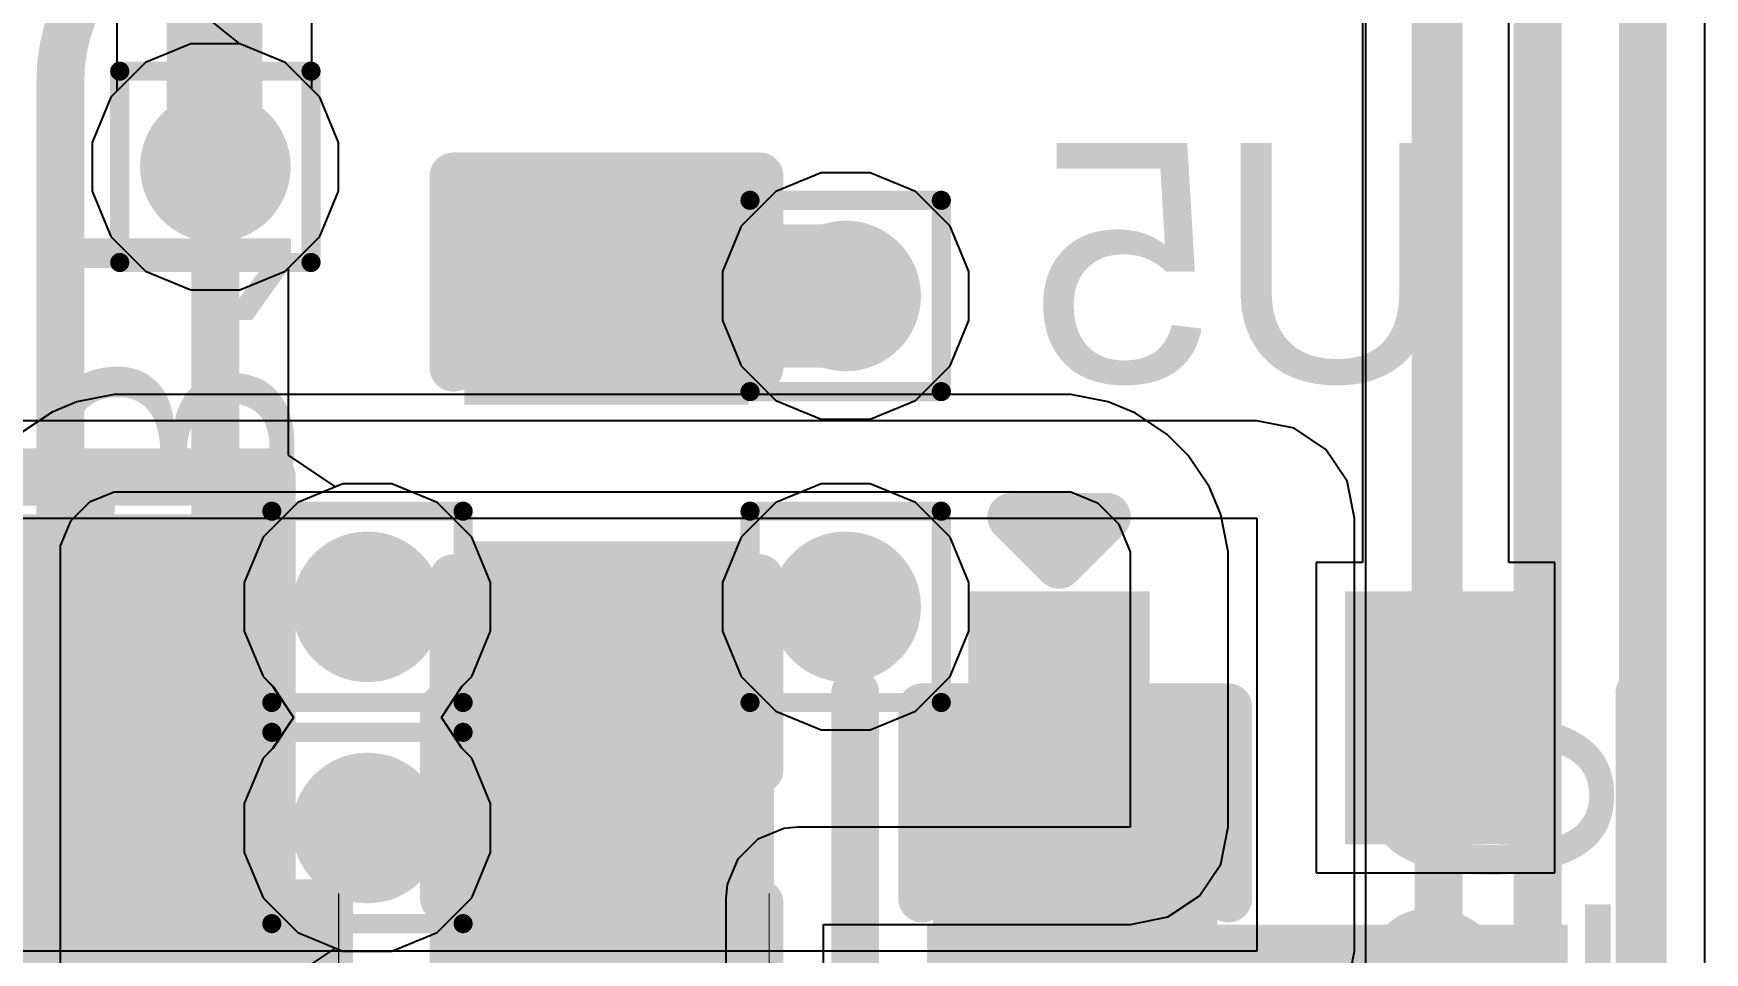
# Model space of a CAD drawing. Header units: inches. Extents: x -12 to 5355, y -7 to 5366.
# Drawn here: x 30.431 to 34.869, y 33.677 to 36.117 of the extents above; entities that cross this region are included whole.
import ezdxf

# ---------------------------------------------------------------- set-up
doc = ezdxf.new("R2010")
doc.units = ezdxf.units.IN
for name, color, linetype in [('BOTTOM LAYER', 5, 'Continuous'), ('Bottom Overlay', 54, 'Continuous'), ('Bottom Paste', 16, 'Continuous'), ('Bottom Solder', 6, 'Continuous'), ('Drill Drawing', 1, 'Continuous'), ('GROUND1', 16, 'Continuous'), ('GROUND2', 156, 'Continuous'), ('POWER', 76, 'Continuous'), ('SIGNAL', 90, 'Continuous'), ('TOP LAYER', 1, 'Continuous'), ('Top Overlay', 2, 'Continuous'), ('Top Paste', 8, 'Continuous'), ('Top Solder', 216, 'Continuous'), ('Via Holes', 16, 'Continuous')]:
    doc.layers.add(name, color=color, linetype=linetype)
doc.styles.add('Arial', font='', dxfattribs={"height": 0.2})
doc.styles.get('Arial').set_extended_font_data('Arial')

# ---------------------------------------------------------------- blocks, each defined once
blk = doc.blocks.new('4_WDFN_E_______P___B_17')
at = {"layer": 'BOTTOM LAYER'}
for points in [[(-0.35, -0.8), (-0.35, 0.8), (0.35, 0.8), (0.35, -0.8)], [(-1.235, 0.31), (-1.235, 0.69), (-0.665, 0.69), (-0.665, 0.31)], [(0.665, 0.31), (0.665, 0.69), (1.235, 0.69), (1.235, 0.31)], [(-1.235, -0.69), (-1.235, -0.31), (-0.665, -0.31), (-0.665, -0.69)], [(0.665, -0.69), (0.665, -0.31), (1.235, -0.31), (1.235, -0.69)]]:
    blk.add_hatch(color=5, dxfattribs=at).paths.add_polyline_path(points)
at = {"layer": 'Bottom Paste'}
for points in [[(-0.35, -0.8), (-0.35, 0.8), (0.35, 0.8), (0.35, -0.8)], [(-1.235, 0.31), (-1.235, 0.69), (-0.665, 0.69), (-0.665, 0.31)], [(0.665, 0.31), (0.665, 0.69), (1.235, 0.69), (1.235, 0.31)], [(-1.235, -0.69), (-1.235, -0.31), (-0.665, -0.31), (-0.665, -0.69)], [(0.665, -0.69), (0.665, -0.31), (1.235, -0.31), (1.235, -0.69)]]:
    blk.add_hatch(color=16, dxfattribs=at).paths.add_polyline_path(points)
at = {"layer": 'Bottom Solder'}
for points in [[(-0.4008, -0.8508), (-0.4008, 0.8508), (0.4008, 0.8508), (0.4008, -0.8508)], [(-1.2858, 0.2592), (-1.2858, 0.7408), (-0.6142, 0.7408), (-0.6142, 0.2592)], [(0.6142, 0.2592), (0.6142, 0.7408), (1.2858, 0.7408), (1.2858, 0.2592)], [(-1.2858, -0.7408), (-1.2858, -0.2592), (-0.6142, -0.2592), (-0.6142, -0.7408)], [(0.6142, -0.7408), (0.6142, -0.2592), (1.2858, -0.2592), (1.2858, -0.7408)]]:
    blk.add_hatch(color=6, dxfattribs=at).paths.add_polyline_path(points)
at = {"layer": 'Bottom Overlay'}
for points in [[(0.9906, 1.0414, 0.127, 0.127, 0), (-1.016, 1.0414, 0.127, 0.127, 0)], [(-1.4834, -0.627, 0.127, 0.127, 0), (-1.4834, -0.373, 0.127, 0.127, 0)], [(-1.3564, -0.5, 0.127, 0.127, 0), (-1.4834, -0.373, 0.127, 0.127, 0)], [(-1.4834, -0.627, 0.127, 0.127, 0), (-1.3564, -0.5, 0.127, 0.127, 0)], [(0.9906, -1.0414, 0.127, 0.127, 0), (-1.016, -1.0414, 0.127, 0.127, 0)]]:
    blk.add_lwpolyline(points, format="xyseb", dxfattribs=at)
for points in [[(-1.0477, 1.0414, 0.0635, 0.0635, 1), (-0.9842, 1.0414, 0.0635, 0.0635, 1)], [(0.9588, 1.0414, 0.0635, 0.0635, 1), (1.0224, 1.0414, 0.0635, 0.0635, 1)], [(-1.5151, -0.373, 0.0635, 0.0635, 1), (-1.4516, -0.373, 0.0635, 0.0635, 1)], [(-1.5151, -0.373, 0.0635, 0.0635, 1), (-1.4516, -0.373, 0.0635, 0.0635, 1)], [(-1.3881, -0.5, 0.0635, 0.0635, 1), (-1.3246, -0.5, 0.0635, 0.0635, 1)], [(-1.3881, -0.5, 0.0635, 0.0635, 1), (-1.3246, -0.5, 0.0635, 0.0635, 1)], [(-1.5151, -0.627, 0.0635, 0.0635, 1), (-1.4516, -0.627, 0.0635, 0.0635, 1)], [(-1.5151, -0.627, 0.0635, 0.0635, 1), (-1.4516, -0.627, 0.0635, 0.0635, 1)], [(-1.0477, -1.0414, 0.0635, 0.0635, 1), (-0.9842, -1.0414, 0.0635, 0.0635, 1)], [(0.9588, -1.0414, 0.0635, 0.0635, 1), (1.0224, -1.0414, 0.0635, 0.0635, 1)]]:
    blk.add_lwpolyline(points, format="xyseb", close=True, dxfattribs=at)
blk = doc.blocks.new('____0402_B_39')
at = {"layer": 'BOTTOM LAYER'}
for points in [[(-0.2413, 0.3175), (-0.2413, -0.3175), (-0.6985, -0.3175), (-0.6985, 0.3175)], [(0.6985, 0.3175), (0.6985, -0.3175), (0.2413, -0.3175), (0.2413, 0.3175)]]:
    blk.add_hatch(color=5, dxfattribs=at).paths.add_polyline_path(points)
at = {"layer": 'Bottom Paste'}
for points in [[(-0.2413, 0.3175), (-0.2413, -0.3175), (-0.6985, -0.3175), (-0.6985, 0.3175)], [(0.6985, 0.3175), (0.6985, -0.3175), (0.2413, -0.3175), (0.2413, 0.3175)]]:
    blk.add_hatch(color=16, dxfattribs=at).paths.add_polyline_path(points)
at = {"layer": 'Bottom Solder'}
for points in [[(-0.1813, 0.3775), (-0.1813, -0.3775), (-0.7585, -0.3775), (-0.7585, 0.3775)], [(0.7585, 0.3775), (0.7585, -0.3775), (0.1813, -0.3775), (0.1813, 0.3775)]]:
    blk.add_hatch(color=6, dxfattribs=at).paths.add_polyline_path(points)
at = {"layer": 'Bottom Overlay'}
for points in [[(-0.7874, 0.4064, 0.127, 0.127, 0), (-0.2794, 0.4064, 0.127, 0.127, 0)], [(-0.7874, 0.4064, 0.127, 0.127, 0), (-0.7874, -0.4064, 0.127, 0.127, 0)], [(0.2794, 0.4064, 0.127, 0.127, 0), (0.7874, 0.4064, 0.127, 0.127, 0)], [(0.7874, 0.4064, 0.127, 0.127, 0), (0.7874, -0.4064, 0.127, 0.127, 0)], [(-0.7874, -0.4064, 0.127, 0.127, 0), (-0.2794, -0.4064, 0.127, 0.127, 0)], [(0.2794, -0.4064, 0.127, 0.127, 0), (0.7874, -0.4064, 0.127, 0.127, 0)]]:
    blk.add_lwpolyline(points, format="xyseb", dxfattribs=at)
for points in [[(-0.8191, 0.4064, 0.0635, 0.0635, 1), (-0.7556, 0.4064, 0.0635, 0.0635, 1)], [(-0.8191, 0.4064, 0.0635, 0.0635, 1), (-0.7556, 0.4064, 0.0635, 0.0635, 1)], [(-0.3111, 0.4064, 0.0635, 0.0635, 1), (-0.2477, 0.4064, 0.0635, 0.0635, 1)], [(0.2477, 0.4064, 0.0635, 0.0635, 1), (0.3111, 0.4064, 0.0635, 0.0635, 1)], [(0.7556, 0.4064, 0.0635, 0.0635, 1), (0.8191, 0.4064, 0.0635, 0.0635, 1)], [(0.7556, 0.4064, 0.0635, 0.0635, 1), (0.8191, 0.4064, 0.0635, 0.0635, 1)], [(-0.8191, -0.4064, 0.0635, 0.0635, 1), (-0.7556, -0.4064, 0.0635, 0.0635, 1)], [(-0.8191, -0.4064, 0.0635, 0.0635, 1), (-0.7556, -0.4064, 0.0635, 0.0635, 1)], [(-0.3111, -0.4064, 0.0635, 0.0635, 1), (-0.2477, -0.4064, 0.0635, 0.0635, 1)], [(0.2477, -0.4064, 0.0635, 0.0635, 1), (0.3111, -0.4064, 0.0635, 0.0635, 1)], [(0.7556, -0.4064, 0.0635, 0.0635, 1), (0.8191, -0.4064, 0.0635, 0.0635, 1)], [(0.7556, -0.4064, 0.0635, 0.0635, 1), (0.8191, -0.4064, 0.0635, 0.0635, 1)]]:
    blk.add_lwpolyline(points, format="xyseb", close=True, dxfattribs=at)
blk = doc.blocks.new('R___0402_B_72')
at = {"layer": 'BOTTOM LAYER'}
for points in [[(-0.2413, 0.3175), (-0.2413, -0.3175), (-0.6985, -0.3175), (-0.6985, 0.3175)], [(0.6985, 0.3175), (0.6985, -0.3175), (0.2413, -0.3175), (0.2413, 0.3175)]]:
    blk.add_hatch(color=5, dxfattribs=at).paths.add_polyline_path(points)
at = {"layer": 'Bottom Paste'}
for points in [[(-0.2413, 0.3175), (-0.2413, -0.3175), (-0.6985, -0.3175), (-0.6985, 0.3175)], [(0.6985, 0.3175), (0.6985, -0.3175), (0.2413, -0.3175), (0.2413, 0.3175)]]:
    blk.add_hatch(color=16, dxfattribs=at).paths.add_polyline_path(points)
at = {"layer": 'Bottom Solder'}
for points in [[(-0.1863, 0.3725), (-0.1863, -0.3725), (-0.7535, -0.3725), (-0.7535, 0.3725)], [(0.7535, 0.3725), (0.7535, -0.3725), (0.1863, -0.3725), (0.1863, 0.3725)]]:
    blk.add_hatch(color=6, dxfattribs=at).paths.add_polyline_path(points)
at = {"layer": 'Bottom Overlay'}
for points in [[(-0.7874, -0.4064, 0.127, 0.127, 0), (-0.7874, 0.4064, 0.127, 0.127, 0)], [(0.7874, 0.4064, 0.127, 0.127, 0), (-0.7874, 0.4064, 0.127, 0.127, 0)], [(0.7874, -0.4064, 0.127, 0.127, 0), (0.7874, 0.4064, 0.127, 0.127, 0)], [(0.8128, 0.4318, 0.00323, 0.00323, 0), (-0.8128, 0.4318, 0.00323, 0.00323, 0)], [(0.7874, -0.4064, 0.127, 0.127, 0), (-0.7874, -0.4064, 0.127, 0.127, 0)]]:
    blk.add_lwpolyline(points, format="xyseb", dxfattribs=at)
for points in [[(-0.8192, 0.4064, 0.0635, 0.0635, 1), (-0.7557, 0.4064, 0.0635, 0.0635, 1)], [(-0.8192, 0.4064, 0.0635, 0.0635, 1), (-0.7557, 0.4064, 0.0635, 0.0635, 1)], [(0.7556, 0.4064, 0.0635, 0.0635, 1), (0.8191, 0.4064, 0.0635, 0.0635, 1)], [(0.7556, 0.4064, 0.0635, 0.0635, 1), (0.8191, 0.4064, 0.0635, 0.0635, 1)], [(-0.8136, 0.4318, 0.00161, 0.00161, 1), (-0.812, 0.4318, 0.00161, 0.00161, 1)], [(0.812, 0.4318, 0.00161, 0.00161, 1), (0.8136, 0.4318, 0.00161, 0.00161, 1)], [(-0.8191, -0.4064, 0.0635, 0.0635, 1), (-0.7556, -0.4064, 0.0635, 0.0635, 1)], [(-0.8191, -0.4064, 0.0635, 0.0635, 1), (-0.7556, -0.4064, 0.0635, 0.0635, 1)], [(0.7556, -0.4064, 0.0635, 0.0635, 1), (0.8191, -0.4064, 0.0635, 0.0635, 1)], [(0.7556, -0.4064, 0.0635, 0.0635, 1), (0.8191, -0.4064, 0.0635, 0.0635, 1)]]:
    blk.add_lwpolyline(points, format="xyseb", close=True, dxfattribs=at)
blk = doc.blocks.new('R___0402_B_73')
at = {"layer": 'BOTTOM LAYER'}
for points in [[(-0.2413, 0.3175), (-0.2413, -0.3175), (-0.6985, -0.3175), (-0.6985, 0.3175)], [(0.6985, 0.3175), (0.6985, -0.3175), (0.2413, -0.3175), (0.2413, 0.3175)]]:
    blk.add_hatch(color=5, dxfattribs=at).paths.add_polyline_path(points)
at = {"layer": 'Bottom Paste'}
for points in [[(-0.2413, 0.3175), (-0.2413, -0.3175), (-0.6985, -0.3175), (-0.6985, 0.3175)], [(0.6985, 0.3175), (0.6985, -0.3175), (0.2413, -0.3175), (0.2413, 0.3175)]]:
    blk.add_hatch(color=16, dxfattribs=at).paths.add_polyline_path(points)
at = {"layer": 'Bottom Solder'}
for points in [[(-0.1863, 0.3725), (-0.1863, -0.3725), (-0.7535, -0.3725), (-0.7535, 0.3725)], [(0.7535, 0.3725), (0.7535, -0.3725), (0.1863, -0.3725), (0.1863, 0.3725)]]:
    blk.add_hatch(color=6, dxfattribs=at).paths.add_polyline_path(points)
at = {"layer": 'Bottom Overlay'}
for points in [[(-0.7874, -0.4064, 0.127, 0.127, 0), (-0.7874, 0.4064, 0.127, 0.127, 0)], [(0.7874, 0.4064, 0.127, 0.127, 0), (-0.7874, 0.4064, 0.127, 0.127, 0)], [(0.7874, -0.4064, 0.127, 0.127, 0), (0.7874, 0.4064, 0.127, 0.127, 0)], [(0.8128, 0.4318, 0.00323, 0.00323, 0), (-0.8128, 0.4318, 0.00323, 0.00323, 0)], [(0.7874, -0.4064, 0.127, 0.127, 0), (-0.7874, -0.4064, 0.127, 0.127, 0)]]:
    blk.add_lwpolyline(points, format="xyseb", dxfattribs=at)
for points in [[(-0.8192, 0.4064, 0.0635, 0.0635, 1), (-0.7557, 0.4064, 0.0635, 0.0635, 1)], [(-0.8192, 0.4064, 0.0635, 0.0635, 1), (-0.7557, 0.4064, 0.0635, 0.0635, 1)], [(0.7556, 0.4064, 0.0635, 0.0635, 1), (0.8191, 0.4064, 0.0635, 0.0635, 1)], [(0.7556, 0.4064, 0.0635, 0.0635, 1), (0.8191, 0.4064, 0.0635, 0.0635, 1)], [(-0.8136, 0.4318, 0.00161, 0.00161, 1), (-0.812, 0.4318, 0.00161, 0.00161, 1)], [(0.812, 0.4318, 0.00161, 0.00161, 1), (0.8136, 0.4318, 0.00161, 0.00161, 1)], [(-0.8191, -0.4064, 0.0635, 0.0635, 1), (-0.7556, -0.4064, 0.0635, 0.0635, 1)], [(-0.8191, -0.4064, 0.0635, 0.0635, 1), (-0.7556, -0.4064, 0.0635, 0.0635, 1)], [(0.7556, -0.4064, 0.0635, 0.0635, 1), (0.8191, -0.4064, 0.0635, 0.0635, 1)], [(0.7556, -0.4064, 0.0635, 0.0635, 1), (0.8191, -0.4064, 0.0635, 0.0635, 1)]]:
    blk.add_lwpolyline(points, format="xyseb", close=True, dxfattribs=at)
blk = doc.blocks.new('CAPC2012X11L_129')
at = {"layer": 'TOP LAYER'}
for points in [[(-1.3, -0.7), (-1.3, 0.7), (-0.2, 0.7), (-0.2, -0.7)], [(0.2, -0.7), (0.2, 0.7), (1.3, 0.7), (1.3, -0.7)]]:
    blk.add_hatch(color=1, dxfattribs=at).paths.add_polyline_path(points)
at = {"layer": 'Top Paste'}
for points in [[(-1.3, -0.7), (-1.3, 0.7), (-0.2, 0.7), (-0.2, -0.7)], [(0.2, -0.7), (0.2, 0.7), (1.3, 0.7), (1.3, -0.7)]]:
    blk.add_hatch(color=8, dxfattribs=at).paths.add_polyline_path(points)
at = {"layer": 'Top Solder'}
for points in [[(-1.3254, -0.7254), (-1.3254, 0.7254), (-0.1746, 0.7254), (-0.1746, -0.7254)], [(0.1746, -0.7254), (0.1746, 0.7254), (1.3254, 0.7254), (1.3254, -0.7254)]]:
    blk.add_hatch(color=216, dxfattribs=at).paths.add_polyline_path(points)
at = {"layer": 'Top Overlay'}
for points in [[(-1.425, -0.8, 0.1524, 0.1524, 0), (-1.425, 0.8, 0.1524, 0.1524, 0)], [(-0.25, 0.8, 0.1524, 0.1524, 0), (-1.425, 0.8, 0.1524, 0.1524, 0)], [(1.425, 0.8, 0.1524, 0.1524, 0), (0.25, 0.8, 0.1524, 0.1524, 0)], [(1.425, -0.8, 0.1524, 0.1524, 0), (1.425, 0.8, 0.1524, 0.1524, 0)], [(0.1, 0.5, 0.2, 0.2, 0), (-0.1, 0.5, 0.2, 0.2, 0)], [(0.1, -0.5, 0.2, 0.2, 0), (-0.1, -0.5, 0.2, 0.2, 0)], [(-0.25, -0.8, 0.1524, 0.1524, 0), (-1.425, -0.8, 0.1524, 0.1524, 0)], [(1.425, -0.8, 0.1524, 0.1524, 0), (0.25, -0.8, 0.1524, 0.1524, 0)]]:
    blk.add_lwpolyline(points, format="xyseb", dxfattribs=at)
for points in [[(-1.4631, 0.8, 0.0762, 0.0762, 1), (-1.3869, 0.8, 0.0762, 0.0762, 1)], [(-1.4631, 0.8, 0.0762, 0.0762, 1), (-1.3869, 0.8, 0.0762, 0.0762, 1)], [(-0.2881, 0.8, 0.0762, 0.0762, 1), (-0.2119, 0.8, 0.0762, 0.0762, 1)], [(0.2119, 0.8, 0.0762, 0.0762, 1), (0.2881, 0.8, 0.0762, 0.0762, 1)], [(1.3869, 0.8, 0.0762, 0.0762, 1), (1.4631, 0.8, 0.0762, 0.0762, 1)], [(1.3869, 0.8, 0.0762, 0.0762, 1), (1.4631, 0.8, 0.0762, 0.0762, 1)], [(-0.15, 0.5, 0.1, 0.1, 1), (-0.05, 0.5, 0.1, 0.1, 1)], [(0.05, 0.5, 0.1, 0.1, 1), (0.15, 0.5, 0.1, 0.1, 1)], [(-0.15, -0.5, 0.1, 0.1, 1), (-0.05, -0.5, 0.1, 0.1, 1)], [(0.05, -0.5, 0.1, 0.1, 1), (0.15, -0.5, 0.1, 0.1, 1)], [(-1.4631, -0.8, 0.0762, 0.0762, 1), (-1.3869, -0.8, 0.0762, 0.0762, 1)], [(-1.4631, -0.8, 0.0762, 0.0762, 1), (-1.3869, -0.8, 0.0762, 0.0762, 1)], [(-0.2881, -0.8, 0.0762, 0.0762, 1), (-0.2119, -0.8, 0.0762, 0.0762, 1)], [(0.2119, -0.8, 0.0762, 0.0762, 1), (0.2881, -0.8, 0.0762, 0.0762, 1)], [(1.3869, -0.8, 0.0762, 0.0762, 1), (1.4631, -0.8, 0.0762, 0.0762, 1)], [(1.3869, -0.8, 0.0762, 0.0762, 1), (1.4631, -0.8, 0.0762, 0.0762, 1)]]:
    blk.add_lwpolyline(points, format="xyseb", close=True, dxfattribs=at)
blk = doc.blocks.new('____0402_130')
at = {"layer": 'TOP LAYER'}
for points in [[(-0.6985, -0.3175), (-0.6985, 0.3175), (-0.2413, 0.3175), (-0.2413, -0.3175)], [(0.2413, -0.3175), (0.2413, 0.3175), (0.6985, 0.3175), (0.6985, -0.3175)]]:
    blk.add_hatch(color=1, dxfattribs=at).paths.add_polyline_path(points)
at = {"layer": 'Top Paste'}
for points in [[(-0.6985, -0.3175), (-0.6985, 0.3175), (-0.2413, 0.3175), (-0.2413, -0.3175)], [(0.2413, -0.3175), (0.2413, 0.3175), (0.6985, 0.3175), (0.6985, -0.3175)]]:
    blk.add_hatch(color=8, dxfattribs=at).paths.add_polyline_path(points)
at = {"layer": 'Top Solder'}
for points in [[(-0.7585, -0.3775), (-0.7585, 0.3775), (-0.1813, 0.3775), (-0.1813, -0.3775)], [(0.1813, -0.3775), (0.1813, 0.3775), (0.7585, 0.3775), (0.7585, -0.3775)]]:
    blk.add_hatch(color=216, dxfattribs=at).paths.add_polyline_path(points)
at = {"layer": 'Top Overlay'}
for points in [[(-0.7874, -0.4064, 0.127, 0.127, 0), (-0.7874, 0.4064, 0.127, 0.127, 0)], [(-0.2794, 0.4064, 0.127, 0.127, 0), (-0.7874, 0.4064, 0.127, 0.127, 0)], [(0.7874, 0.4064, 0.127, 0.127, 0), (0.2794, 0.4064, 0.127, 0.127, 0)], [(0.7874, -0.4064, 0.127, 0.127, 0), (0.7874, 0.4064, 0.127, 0.127, 0)], [(-0.2794, -0.4064, 0.127, 0.127, 0), (-0.7874, -0.4064, 0.127, 0.127, 0)], [(0.2794, -0.4064, 0.127, 0.127, 0), (0.7874, -0.4064, 0.127, 0.127, 0)]]:
    blk.add_lwpolyline(points, format="xyseb", dxfattribs=at)
for points in [[(-0.8191, 0.4064, 0.0635, 0.0635, 1), (-0.7556, 0.4064, 0.0635, 0.0635, 1)], [(-0.8191, 0.4064, 0.0635, 0.0635, 1), (-0.7556, 0.4064, 0.0635, 0.0635, 1)], [(-0.3111, 0.4064, 0.0635, 0.0635, 1), (-0.2477, 0.4064, 0.0635, 0.0635, 1)], [(0.2477, 0.4064, 0.0635, 0.0635, 1), (0.3112, 0.4064, 0.0635, 0.0635, 1)], [(0.7556, 0.4064, 0.0635, 0.0635, 1), (0.8191, 0.4064, 0.0635, 0.0635, 1)], [(0.7556, 0.4064, 0.0635, 0.0635, 1), (0.8191, 0.4064, 0.0635, 0.0635, 1)], [(-0.8191, -0.4064, 0.0635, 0.0635, 1), (-0.7556, -0.4064, 0.0635, 0.0635, 1)], [(-0.8191, -0.4064, 0.0635, 0.0635, 1), (-0.7556, -0.4064, 0.0635, 0.0635, 1)], [(-0.3111, -0.4064, 0.0635, 0.0635, 1), (-0.2477, -0.4064, 0.0635, 0.0635, 1)], [(0.2477, -0.4064, 0.0635, 0.0635, 1), (0.3112, -0.4064, 0.0635, 0.0635, 1)], [(0.7556, -0.4064, 0.0635, 0.0635, 1), (0.8191, -0.4064, 0.0635, 0.0635, 1)], [(0.7556, -0.4064, 0.0635, 0.0635, 1), (0.8191, -0.4064, 0.0635, 0.0635, 1)]]:
    blk.add_lwpolyline(points, format="xyseb", close=True, dxfattribs=at)
blk = doc.blocks.new('C___0402_131')
at = {"layer": 'TOP LAYER'}
for points in [[(-0.6985, -0.3175), (-0.6985, 0.3175), (-0.2413, 0.3175), (-0.2413, -0.3175)], [(0.2413, -0.3175), (0.2413, 0.3175), (0.6985, 0.3175), (0.6985, -0.3175)]]:
    blk.add_hatch(color=1, dxfattribs=at).paths.add_polyline_path(points)
at = {"layer": 'Top Paste'}
for points in [[(-0.6985, -0.3175), (-0.6985, 0.3175), (-0.2413, 0.3175), (-0.2413, -0.3175)], [(0.2413, -0.3175), (0.2413, 0.3175), (0.6985, 0.3175), (0.6985, -0.3175)]]:
    blk.add_hatch(color=8, dxfattribs=at).paths.add_polyline_path(points)
at = {"layer": 'Top Solder'}
for points in [[(-0.7585, -0.3775), (-0.7585, 0.3775), (-0.1813, 0.3775), (-0.1813, -0.3775)], [(0.1813, -0.3775), (0.1813, 0.3775), (0.7585, 0.3775), (0.7585, -0.3775)]]:
    blk.add_hatch(color=216, dxfattribs=at).paths.add_polyline_path(points)
at = {"layer": 'Top Overlay'}
for points in [[(-0.7874, 0.4064, 0.127, 0.127, 0), (-0.7874, -0.4064, 0.127, 0.127, 0)], [(-0.2794, 0.4064, 0.127, 0.127, 0), (-0.7874, 0.4064, 0.127, 0.127, 0)], [(0.2794, 0.4064, 0.127, 0.127, 0), (0.7874, 0.4064, 0.127, 0.127, 0)], [(0.7874, 0.4064, 0.127, 0.127, 0), (0.7874, -0.4064, 0.127, 0.127, 0)], [(-0.7874, -0.4064, 0.127, 0.127, 0), (-0.2794, -0.4064, 0.127, 0.127, 0)], [(0.2794, -0.4064, 0.127, 0.127, 0), (0.7874, -0.4064, 0.127, 0.127, 0)]]:
    blk.add_lwpolyline(points, format="xyseb", dxfattribs=at)
for points in [[(-0.8191, 0.4064, 0.0635, 0.0635, 1), (-0.7556, 0.4064, 0.0635, 0.0635, 1)], [(-0.8191, 0.4064, 0.0635, 0.0635, 1), (-0.7556, 0.4064, 0.0635, 0.0635, 1)], [(-0.3112, 0.4064, 0.0635, 0.0635, 1), (-0.2477, 0.4064, 0.0635, 0.0635, 1)], [(0.2477, 0.4064, 0.0635, 0.0635, 1), (0.3111, 0.4064, 0.0635, 0.0635, 1)], [(0.7556, 0.4064, 0.0635, 0.0635, 1), (0.8191, 0.4064, 0.0635, 0.0635, 1)], [(0.7556, 0.4064, 0.0635, 0.0635, 1), (0.8191, 0.4064, 0.0635, 0.0635, 1)], [(-0.8191, -0.4064, 0.0635, 0.0635, 1), (-0.7556, -0.4064, 0.0635, 0.0635, 1)], [(-0.8191, -0.4064, 0.0635, 0.0635, 1), (-0.7556, -0.4064, 0.0635, 0.0635, 1)], [(-0.3112, -0.4064, 0.0635, 0.0635, 1), (-0.2477, -0.4064, 0.0635, 0.0635, 1)], [(0.2477, -0.4064, 0.0635, 0.0635, 1), (0.3111, -0.4064, 0.0635, 0.0635, 1)], [(0.7556, -0.4064, 0.0635, 0.0635, 1), (0.8191, -0.4064, 0.0635, 0.0635, 1)], [(0.7556, -0.4064, 0.0635, 0.0635, 1), (0.8191, -0.4064, 0.0635, 0.0635, 1)]]:
    blk.add_lwpolyline(points, format="xyseb", close=True, dxfattribs=at)

msp = doc.modelspace()

# ---------------------------------------------------------------- hatches: boundary and pattern name
at = {"layer": 'BOTTOM LAYER'}
h = msp.add_hatch(color=5, dxfattribs=at)
edge = h.paths.add_edge_path()
edge.add_arc((30.9143, 35.7632), 0.2, 0, 360)
h = msp.add_hatch(color=5, dxfattribs=at)
edge = h.paths.add_edge_path()
edge.add_arc((32.5882, 35.4203), 0.2, 0, 360)
h = msp.add_hatch(color=5, dxfattribs=at)
edge = h.paths.add_edge_path()
edge.add_arc((31.3182, 34.5948), 0.2, 0, 360)
h = msp.add_hatch(color=5, dxfattribs=at)
edge = h.paths.add_edge_path()
edge.add_arc((32.5882, 34.5948), 0.2, 0, 360)
h = msp.add_hatch(color=5, dxfattribs=at)
edge = h.paths.add_edge_path()
edge.add_arc((31.3182, 34.0075), 0.2, 0, 360)
at = {"layer": 'GROUND1'}
h = msp.add_hatch(color=16, dxfattribs=at)
edge = h.paths.add_edge_path()
edge.add_arc((30.9143, 35.7632), 0.2, 0, 360)
h = msp.add_hatch(color=16, dxfattribs=at)
edge = h.paths.add_edge_path()
edge.add_arc((32.5882, 35.4203), 0.2, 0, 360)
h = msp.add_hatch(color=16, dxfattribs=at)
edge = h.paths.add_edge_path()
edge.add_arc((31.3182, 34.5948), 0.2, 0, 360)
h = msp.add_hatch(color=16, dxfattribs=at)
edge = h.paths.add_edge_path()
edge.add_arc((32.5882, 34.5948), 0.2, 0, 360)
h = msp.add_hatch(color=16, dxfattribs=at)
edge = h.paths.add_edge_path()
edge.add_arc((31.3182, 34.0075), 0.2, 0, 360)
at = {"layer": 'GROUND2'}
h = msp.add_hatch(color=156, dxfattribs=at)
edge = h.paths.add_edge_path()
edge.add_arc((30.9143, 35.7632), 0.2, 0, 360)
h = msp.add_hatch(color=156, dxfattribs=at)
edge = h.paths.add_edge_path()
edge.add_arc((32.5882, 35.4203), 0.2, 0, 360)
h = msp.add_hatch(color=156, dxfattribs=at)
edge = h.paths.add_edge_path()
edge.add_arc((31.3182, 34.5948), 0.2, 0, 360)
h = msp.add_hatch(color=156, dxfattribs=at)
edge = h.paths.add_edge_path()
edge.add_arc((32.5882, 34.5948), 0.2, 0, 360)
h = msp.add_hatch(color=156, dxfattribs=at)
edge = h.paths.add_edge_path()
edge.add_arc((31.3182, 34.0075), 0.2, 0, 360)
at = {"layer": 'POWER'}
h = msp.add_hatch(color=76, dxfattribs=at)
edge = h.paths.add_edge_path()
edge.add_arc((30.9143, 35.7632), 0.2, 0, 360)
h = msp.add_hatch(color=76, dxfattribs=at)
edge = h.paths.add_edge_path()
edge.add_arc((32.5882, 35.4203), 0.2, 0, 360)
h = msp.add_hatch(color=76, dxfattribs=at)
edge = h.paths.add_edge_path()
edge.add_arc((31.3182, 34.5948), 0.2, 0, 360)
h = msp.add_hatch(color=76, dxfattribs=at)
edge = h.paths.add_edge_path()
edge.add_arc((32.5882, 34.5948), 0.2, 0, 360)
h = msp.add_hatch(color=76, dxfattribs=at)
edge = h.paths.add_edge_path()
edge.add_arc((31.3182, 34.0075), 0.2, 0, 360)
at = {"layer": 'SIGNAL'}
h = msp.add_hatch(color=90, dxfattribs=at)
edge = h.paths.add_edge_path()
edge.add_arc((30.9143, 35.7632), 0.2, 0, 360)
h = msp.add_hatch(color=90, dxfattribs=at)
edge = h.paths.add_edge_path()
edge.add_arc((32.5882, 35.4203), 0.2, 0, 360)
h = msp.add_hatch(color=90, dxfattribs=at)
edge = h.paths.add_edge_path()
edge.add_arc((31.3182, 34.5948), 0.2, 0, 360)
h = msp.add_hatch(color=90, dxfattribs=at)
edge = h.paths.add_edge_path()
edge.add_arc((32.5882, 34.5948), 0.2, 0, 360)
h = msp.add_hatch(color=90, dxfattribs=at)
edge = h.paths.add_edge_path()
edge.add_arc((31.3182, 34.0075), 0.2, 0, 360)
at = {"layer": 'TOP LAYER'}
h = msp.add_hatch(color=1, dxfattribs=at)
edge = h.paths.add_edge_path()
edge.add_arc((30.9143, 35.7632), 0.2, 0, 360)
h = msp.add_hatch(color=1, dxfattribs=at)
edge = h.paths.add_edge_path()
edge.add_arc((32.5882, 35.4203), 0.2, 0, 360)
h = msp.add_hatch(color=1, dxfattribs=at)
edge = h.paths.add_edge_path()
edge.add_arc((31.3182, 34.5948), 0.2, 0, 360)
h = msp.add_hatch(color=1, dxfattribs=at)
edge = h.paths.add_edge_path()
edge.add_arc((32.5882, 34.5948), 0.2, 0, 360)
h = msp.add_hatch(color=1, dxfattribs=at)
edge = h.paths.add_edge_path()
edge.add_arc((31.3182, 34.0075), 0.2, 0, 360)
at = {"layer": 'Via Holes'}
h = msp.add_hatch(color=7, dxfattribs=at)
edge = h.paths.add_edge_path()
edge.add_arc((30.9143, 35.7632), 0.1, 0, 360)
h = msp.add_hatch(color=7, dxfattribs=at)
edge = h.paths.add_edge_path()
edge.add_arc((32.5882, 35.4203), 0.1, 0, 360)
h = msp.add_hatch(color=7, dxfattribs=at)
edge = h.paths.add_edge_path()
edge.add_arc((31.3182, 34.5948), 0.1, 0, 360)
h = msp.add_hatch(color=7, dxfattribs=at)
edge = h.paths.add_edge_path()
edge.add_arc((32.5882, 34.5948), 0.1, 0, 360)
h = msp.add_hatch(color=7, dxfattribs=at)
edge = h.paths.add_edge_path()
edge.add_arc((31.3182, 34.0075), 0.1, 0, 360)

# ---------------------------------------------------------------- linework, layer by layer
at = {"layer": 'BOTTOM LAYER'}
for p, q in [((34.8692, 51.6138), (34.8692, 0.259)), ((33.9608, 36.5859), (33.9608, 34.7122)), ((34.3492, 34.7122), (34.3492, 36.5859)), ((30.8492, 36.0902), (30.729, 36.0404)), ((30.9793, 36.0902), (30.8492, 36.0902)), ((31.0995, 36.0404), (30.9793, 36.0902)), ((30.729, 36.0404), (30.6371, 35.9484)), ((31.1915, 35.9484), (31.0995, 36.0404)), ((30.6371, 35.9484), (30.5873, 35.8282)), ((31.2413, 35.8282), (31.1915, 35.9484)), ((30.5873, 35.8282), (30.5873, 35.6982)), ((31.2413, 35.6982), (31.2413, 35.8282)), ((30.5873, 35.6982), (30.6371, 35.578)), ((31.1915, 35.578), (31.2413, 35.6982)), ((30.6371, 35.578), (30.729, 35.486)), ((31.0995, 35.486), (31.1915, 35.578)), ((30.729, 35.486), (30.8492, 35.4362)), ((30.9793, 35.4362), (31.0995, 35.486)), ((30.8492, 35.4362), (30.9793, 35.4362)), ((30.6454, 35.1586), (30.5463, 35.1389)), ((33.1864, 35.1586), (30.6454, 35.1586)), ((33.2855, 35.1389), (33.1864, 35.1586)), ((30.4807, 35.1117), (30.3967, 35.0556)), ((30.5463, 35.1389), (30.4807, 35.1117)), ((30.4807, 35.1117), (30.4807, 35.1117)), ((33.3583, 35.1087), (33.2855, 35.1389)), ((33.2855, 35.1389), (33.2855, 35.1389)), ((33.4423, 35.0526), (33.3583, 35.1087)), ((33.3583, 35.1087), (33.3583, 35.1087)), ((33.498, 34.9969), (33.4423, 35.0526)), ((33.5541, 34.9129), (33.498, 34.9969)), ((30.6454, 34.8996), (30.5798, 34.8725)), ((30.6808, 34.8996), (30.6454, 34.8996)), ((33.147, 34.8996), (30.6808, 34.8996)), ((33.1864, 34.8996), (33.147, 34.8996)), ((33.147, 34.8996), (33.147, 34.8996)), ((33.2592, 34.8695), (33.1864, 34.8996)), ((33.5843, 34.8401), (33.5541, 34.9129)), ((33.5541, 34.9129), (33.5541, 34.9129)), ((30.5798, 34.8725), (30.5297, 34.8223)), ((33.3149, 34.8138), (33.2592, 34.8695)), ((33.604, 34.741), (33.5843, 34.8401)), ((33.5843, 34.8401), (33.5843, 34.8401)), ((30.5297, 34.8223), (30.5025, 34.7568)), ((33.345, 34.741), (33.3149, 34.8138)), ((30.5025, 34.7568), (30.5025, 34.7213)), ((30.5025, 34.7213), (30.5025, 34.7213)), ((30.5025, 34.7213), (30.5025, 33.2613)), ((33.345, 34.7016), (33.345, 34.741)), ((33.604, 34.0106), (33.604, 34.741)), ((33.9608, 34.7122), (33.838, 34.7122)), ((33.838, 34.7122), (33.838, 33.8882)), ((34.472, 34.7122), (34.3492, 34.7122)), ((34.472, 33.8882), (34.472, 34.7122)), ((33.345, 34.0106), (33.345, 34.7016)), ((32.3554, 33.9785), (32.424, 34.0069)), ((32.424, 34.0069), (32.4612, 34.0106)), ((32.4612, 34.0106), (32.4612, 34.0106)), ((32.4612, 34.0106), (33.345, 34.0106)), ((33.5843, 33.9115), (33.604, 34.0106)), ((32.3028, 33.9259), (32.3554, 33.9785)), ((32.2744, 33.8573), (32.3028, 33.9259)), ((33.5281, 33.8275), (33.5843, 33.9115)), ((33.838, 33.8882), (34.472, 33.8882)), ((32.2707, 33.8201), (32.2744, 33.8573)), ((32.2707, 33.2613), (32.2707, 33.8201)), ((33.4441, 33.7713), (33.5281, 33.8275)), ((32.5297, 33.2613), (32.5297, 33.7516)), ((32.5297, 33.7516), (33.345, 33.7516)), ((33.345, 33.7516), (33.4441, 33.7713))]:
    msp.add_line(p, q, dxfattribs=at)
for points in [[(34.155, 34.3002, 0.127, 0.127, 0), (34.155, 36.5859, 0.127, 0.127, 0)], [(31.9532, 35.4203, 0.381, 0.381, 0), (32.2072, 35.433, 0.381, 0.381, 0)], [(32.2072, 35.4203, 0.381, 0.381, 0), (32.5882, 35.4203, 0.381, 0.381, 0)]]:
    msp.add_lwpolyline(points, format="xyseb", dxfattribs=at)
for points in [[(31.8579, 35.4203, 0.1905, 0.1905, 1), (32.0485, 35.4203, 0.1905, 0.1905, 1)], [(32.112, 35.433, 0.1905, 0.1905, 1), (32.3024, 35.433, 0.1905, 0.1905, 1)], [(32.112, 35.4203, 0.1905, 0.1905, 1), (32.3024, 35.4203, 0.1905, 0.1905, 1)], [(32.493, 35.4203, 0.1905, 0.1905, 1), (32.6835, 35.4203, 0.1905, 0.1905, 1)], [(34.1232, 34.3002, 0.0635, 0.0635, 1), (34.1867, 34.3002, 0.0635, 0.0635, 1)]]:
    msp.add_lwpolyline(points, format="xyseb", close=True, dxfattribs=at)
at = {"layer": 'Drill Drawing'}
for points in [[(30.6603, 36.0172, 0.0508, 0.0508, 0), (31.1683, 36.0172, 0.0508, 0.0508, 0)], [(30.6603, 35.5092, 0.0508, 0.0508, 0), (30.6603, 36.0172, 0.0508, 0.0508, 0)], [(31.1683, 35.5092, 0.0508, 0.0508, 0), (31.1683, 36.0172, 0.0508, 0.0508, 0)], [(32.3342, 35.6743, 0.0508, 0.0508, 0), (32.8422, 35.6743, 0.0508, 0.0508, 0)], [(32.3342, 35.1663, 0.0508, 0.0508, 0), (32.3342, 35.6743, 0.0508, 0.0508, 0)], [(32.8422, 35.1663, 0.0508, 0.0508, 0), (32.8422, 35.6743, 0.0508, 0.0508, 0)], [(30.6603, 35.5092, 0.0508, 0.0508, 0), (31.1683, 35.5092, 0.0508, 0.0508, 0)], [(32.3342, 35.1663, 0.0508, 0.0508, 0), (32.8422, 35.1663, 0.0508, 0.0508, 0)], [(31.0642, 34.8488, 0.0508, 0.0508, 0), (31.5722, 34.8488, 0.0508, 0.0508, 0)], [(31.0642, 34.3408, 0.0508, 0.0508, 0), (31.0642, 34.8488, 0.0508, 0.0508, 0)], [(31.5722, 34.3408, 0.0508, 0.0508, 0), (31.5722, 34.8488, 0.0508, 0.0508, 0)], [(32.3342, 34.8488, 0.0508, 0.0508, 0), (32.8422, 34.8488, 0.0508, 0.0508, 0)], [(32.3342, 34.3408, 0.0508, 0.0508, 0), (32.3342, 34.8488, 0.0508, 0.0508, 0)], [(32.8422, 34.3408, 0.0508, 0.0508, 0), (32.8422, 34.8488, 0.0508, 0.0508, 0)], [(31.0642, 34.3408, 0.0508, 0.0508, 0), (31.5722, 34.3408, 0.0508, 0.0508, 0)], [(32.3342, 34.3408, 0.0508, 0.0508, 0), (32.8422, 34.3408, 0.0508, 0.0508, 0)], [(31.0642, 34.2615, 0.0508, 0.0508, 0), (31.5722, 34.2615, 0.0508, 0.0508, 0)], [(31.0642, 33.7535, 0.0508, 0.0508, 0), (31.0642, 34.2615, 0.0508, 0.0508, 0)], [(31.5722, 33.7535, 0.0508, 0.0508, 0), (31.5722, 34.2615, 0.0508, 0.0508, 0)], [(31.0642, 33.7535, 0.0508, 0.0508, 0), (31.5722, 33.7535, 0.0508, 0.0508, 0)]]:
    msp.add_lwpolyline(points, format="xyseb", dxfattribs=at)
for points in [[(30.6476, 36.0172, 0.0254, 0.0254, 1), (30.673, 36.0172, 0.0254, 0.0254, 1)], [(30.6476, 36.0172, 0.0254, 0.0254, 1), (30.673, 36.0172, 0.0254, 0.0254, 1)], [(31.1556, 36.0172, 0.0254, 0.0254, 1), (31.181, 36.0172, 0.0254, 0.0254, 1)], [(31.1556, 36.0172, 0.0254, 0.0254, 1), (31.181, 36.0172, 0.0254, 0.0254, 1)], [(32.3215, 35.6743, 0.0254, 0.0254, 1), (32.3469, 35.6743, 0.0254, 0.0254, 1)], [(32.3215, 35.6743, 0.0254, 0.0254, 1), (32.3469, 35.6743, 0.0254, 0.0254, 1)], [(32.8295, 35.6743, 0.0254, 0.0254, 1), (32.8549, 35.6743, 0.0254, 0.0254, 1)], [(32.8295, 35.6743, 0.0254, 0.0254, 1), (32.8549, 35.6743, 0.0254, 0.0254, 1)], [(30.6476, 35.5092, 0.0254, 0.0254, 1), (30.673, 35.5092, 0.0254, 0.0254, 1)], [(30.6476, 35.5092, 0.0254, 0.0254, 1), (30.673, 35.5092, 0.0254, 0.0254, 1)], [(31.1556, 35.5092, 0.0254, 0.0254, 1), (31.181, 35.5092, 0.0254, 0.0254, 1)], [(31.1556, 35.5092, 0.0254, 0.0254, 1), (31.181, 35.5092, 0.0254, 0.0254, 1)], [(32.3215, 35.1663, 0.0254, 0.0254, 1), (32.3469, 35.1663, 0.0254, 0.0254, 1)], [(32.3215, 35.1663, 0.0254, 0.0254, 1), (32.3469, 35.1663, 0.0254, 0.0254, 1)], [(32.8295, 35.1663, 0.0254, 0.0254, 1), (32.8549, 35.1663, 0.0254, 0.0254, 1)], [(32.8295, 35.1663, 0.0254, 0.0254, 1), (32.8549, 35.1663, 0.0254, 0.0254, 1)], [(31.0515, 34.8488, 0.0254, 0.0254, 1), (31.0769, 34.8488, 0.0254, 0.0254, 1)], [(31.0515, 34.8488, 0.0254, 0.0254, 1), (31.0769, 34.8488, 0.0254, 0.0254, 1)], [(31.5595, 34.8488, 0.0254, 0.0254, 1), (31.5849, 34.8488, 0.0254, 0.0254, 1)], [(31.5595, 34.8488, 0.0254, 0.0254, 1), (31.5849, 34.8488, 0.0254, 0.0254, 1)], [(32.3215, 34.8488, 0.0254, 0.0254, 1), (32.3469, 34.8488, 0.0254, 0.0254, 1)], [(32.3215, 34.8488, 0.0254, 0.0254, 1), (32.3469, 34.8488, 0.0254, 0.0254, 1)], [(32.8295, 34.8488, 0.0254, 0.0254, 1), (32.8549, 34.8488, 0.0254, 0.0254, 1)], [(32.8295, 34.8488, 0.0254, 0.0254, 1), (32.8549, 34.8488, 0.0254, 0.0254, 1)], [(31.0515, 34.3408, 0.0254, 0.0254, 1), (31.0769, 34.3408, 0.0254, 0.0254, 1)], [(31.0515, 34.3408, 0.0254, 0.0254, 1), (31.0769, 34.3408, 0.0254, 0.0254, 1)], [(31.5595, 34.3408, 0.0254, 0.0254, 1), (31.5849, 34.3408, 0.0254, 0.0254, 1)], [(31.5595, 34.3408, 0.0254, 0.0254, 1), (31.5849, 34.3408, 0.0254, 0.0254, 1)], [(32.3215, 34.3408, 0.0254, 0.0254, 1), (32.3469, 34.3408, 0.0254, 0.0254, 1)], [(32.3215, 34.3408, 0.0254, 0.0254, 1), (32.3469, 34.3408, 0.0254, 0.0254, 1)], [(32.8295, 34.3408, 0.0254, 0.0254, 1), (32.8549, 34.3408, 0.0254, 0.0254, 1)], [(32.8295, 34.3408, 0.0254, 0.0254, 1), (32.8549, 34.3408, 0.0254, 0.0254, 1)], [(31.0515, 34.2615, 0.0254, 0.0254, 1), (31.0769, 34.2615, 0.0254, 0.0254, 1)], [(31.0515, 34.2615, 0.0254, 0.0254, 1), (31.0769, 34.2615, 0.0254, 0.0254, 1)], [(31.5595, 34.2615, 0.0254, 0.0254, 1), (31.5849, 34.2615, 0.0254, 0.0254, 1)], [(31.5595, 34.2615, 0.0254, 0.0254, 1), (31.5849, 34.2615, 0.0254, 0.0254, 1)], [(31.0515, 33.7535, 0.0254, 0.0254, 1), (31.0769, 33.7535, 0.0254, 0.0254, 1)], [(31.0515, 33.7535, 0.0254, 0.0254, 1), (31.0769, 33.7535, 0.0254, 0.0254, 1)], [(31.5595, 33.7535, 0.0254, 0.0254, 1), (31.5849, 33.7535, 0.0254, 0.0254, 1)], [(31.5595, 33.7535, 0.0254, 0.0254, 1), (31.5849, 33.7535, 0.0254, 0.0254, 1)]]:
    msp.add_lwpolyline(points, format="xyseb", close=True, dxfattribs=at)
at = {"layer": 'GROUND1'}
for p, q in [((34.8692, 51.6138), (34.8692, 0.259)), ((30.8492, 36.0902), (30.729, 36.0404)), ((30.9793, 36.0902), (30.8492, 36.0902)), ((31.0995, 36.0404), (30.9793, 36.0902)), ((30.729, 36.0404), (30.6371, 35.9484)), ((31.1915, 35.9484), (31.0995, 36.0404)), ((30.6371, 35.9484), (30.5873, 35.8282)), ((31.2413, 35.8282), (31.1915, 35.9484)), ((30.5873, 35.8282), (30.5873, 35.6982)), ((31.2413, 35.6982), (31.2413, 35.8282)), ((30.5873, 35.6982), (30.6371, 35.578)), ((31.1915, 35.578), (31.2413, 35.6982)), ((30.6371, 35.578), (30.729, 35.486)), ((31.0995, 35.486), (31.1915, 35.578)), ((30.729, 35.486), (30.8492, 35.4362)), ((30.9793, 35.4362), (31.0995, 35.486)), ((30.8492, 35.4362), (30.9793, 35.4362)), ((31.2532, 34.9218), (31.133, 34.872)), ((31.3832, 34.9218), (31.2532, 34.9218)), ((31.5034, 34.872), (31.3832, 34.9218)), ((32.5232, 34.9218), (32.403, 34.872)), ((32.6532, 34.9218), (32.5232, 34.9218)), ((32.7734, 34.872), (32.6532, 34.9218)), ((31.133, 34.872), (31.041, 34.78)), ((31.5954, 34.78), (31.5034, 34.872)), ((32.403, 34.872), (32.311, 34.78)), ((32.8654, 34.78), (32.7734, 34.872)), ((31.041, 34.78), (30.9912, 34.6598)), ((31.6452, 34.6598), (31.5954, 34.78)), ((32.311, 34.78), (32.2612, 34.6598)), ((32.9152, 34.6598), (32.8654, 34.78)), ((30.9912, 34.6598), (30.9912, 34.5298)), ((31.6452, 34.5298), (31.6452, 34.6598)), ((32.2612, 34.6598), (32.2612, 34.5298)), ((32.9152, 34.5298), (32.9152, 34.6598)), ((30.9912, 34.5298), (31.041, 34.4096)), ((31.5954, 34.4096), (31.6452, 34.5298)), ((32.2612, 34.5298), (32.311, 34.4096)), ((32.8654, 34.4096), (32.9152, 34.5298)), ((31.041, 34.4096), (31.0664, 34.3841)), ((31.57, 34.3841), (31.5954, 34.4096)), ((32.311, 34.4096), (32.403, 34.3176)), ((32.7734, 34.3176), (32.8654, 34.4096)), ((31.0664, 34.3841), (31.122, 34.3011)), ((31.5144, 34.3011), (31.57, 34.3841)), ((32.403, 34.3176), (32.5232, 34.2678)), ((32.6532, 34.2678), (32.7734, 34.3176)), ((31.122, 34.3011), (31.0664, 34.2182)), ((31.57, 34.2182), (31.5144, 34.3011)), ((32.5232, 34.2678), (32.6532, 34.2678)), ((31.0664, 34.2182), (31.041, 34.1927)), ((31.5954, 34.1927), (31.57, 34.2182)), ((31.041, 34.1927), (30.9912, 34.0725)), ((31.6452, 34.0725), (31.5954, 34.1927)), ((30.9912, 34.0725), (30.9912, 33.9425)), ((31.6452, 33.9425), (31.6452, 34.0725)), ((30.9912, 33.9425), (31.041, 33.8223)), ((31.5954, 33.8223), (31.6452, 33.9425)), ((31.041, 33.8223), (31.133, 33.7303)), ((31.5034, 33.7303), (31.5954, 33.8223)), ((31.133, 33.7303), (31.2532, 33.6805)), ((31.3832, 33.6805), (31.5034, 33.7303)), ((31.2532, 33.6805), (31.3832, 33.6805))]:
    msp.add_line(p, q, dxfattribs=at)
at = {"layer": 'GROUND2'}
for p, q in [((34.8692, 51.6189), (34.8692, 0.259)), ((30.8492, 36.0902), (30.729, 36.0404)), ((30.9793, 36.0902), (30.8492, 36.0902)), ((31.0995, 36.0404), (30.9793, 36.0902)), ((30.729, 36.0404), (30.6371, 35.9484)), ((31.1915, 35.9484), (31.0995, 36.0404)), ((30.6371, 35.9484), (30.5873, 35.8282)), ((31.2413, 35.8282), (31.1915, 35.9484)), ((30.5873, 35.8282), (30.5873, 35.6982)), ((31.2413, 35.6982), (31.2413, 35.8282)), ((30.5873, 35.6982), (30.6371, 35.578)), ((31.1915, 35.578), (31.2413, 35.6982)), ((30.6371, 35.578), (30.729, 35.486)), ((31.0995, 35.486), (31.1915, 35.578)), ((30.729, 35.486), (30.8492, 35.4362)), ((30.9793, 35.4362), (31.0995, 35.486)), ((30.8492, 35.4362), (30.9793, 35.4362)), ((31.2532, 34.9218), (31.133, 34.872)), ((31.3832, 34.9218), (31.2532, 34.9218)), ((31.5034, 34.872), (31.3832, 34.9218)), ((32.5232, 34.9218), (32.403, 34.872)), ((32.6532, 34.9218), (32.5232, 34.9218)), ((32.7734, 34.872), (32.6532, 34.9218)), ((31.133, 34.872), (31.041, 34.78)), ((31.5954, 34.78), (31.5034, 34.872)), ((32.403, 34.872), (32.311, 34.78)), ((32.8654, 34.78), (32.7734, 34.872)), ((31.041, 34.78), (30.9912, 34.6598)), ((31.6452, 34.6598), (31.5954, 34.78)), ((32.311, 34.78), (32.2612, 34.6598)), ((32.9152, 34.6598), (32.8654, 34.78)), ((30.9912, 34.6598), (30.9912, 34.5298)), ((31.6452, 34.5298), (31.6452, 34.6598)), ((32.2612, 34.6598), (32.2612, 34.5298)), ((32.9152, 34.5298), (32.9152, 34.6598)), ((30.9912, 34.5298), (31.041, 34.4096)), ((31.5954, 34.4096), (31.6452, 34.5298)), ((32.2612, 34.5298), (32.311, 34.4096)), ((32.8654, 34.4096), (32.9152, 34.5298)), ((31.041, 34.4096), (31.0677, 34.3828)), ((31.5687, 34.3828), (31.5954, 34.4096)), ((32.311, 34.4096), (32.403, 34.3176)), ((32.7734, 34.3176), (32.8654, 34.4096)), ((31.0677, 34.3828), (31.122, 34.3011)), ((31.5144, 34.3011), (31.5687, 34.3828)), ((32.403, 34.3176), (32.5232, 34.2678)), ((32.6532, 34.2678), (32.7734, 34.3176)), ((31.122, 34.3011), (31.0677, 34.2195)), ((31.5687, 34.2195), (31.5144, 34.3011)), ((32.5232, 34.2678), (32.6532, 34.2678)), ((31.0677, 34.2195), (31.041, 34.1927)), ((31.5954, 34.1927), (31.5687, 34.2195)), ((31.041, 34.1927), (30.9912, 34.0725)), ((31.6452, 34.0725), (31.5954, 34.1927)), ((30.9912, 34.0725), (30.9912, 33.9425)), ((31.6452, 33.9425), (31.6452, 34.0725)), ((30.9912, 33.9425), (31.041, 33.8223)), ((31.5954, 33.8223), (31.6452, 33.9425)), ((31.041, 33.8223), (31.133, 33.7303)), ((31.5034, 33.7303), (31.5954, 33.8223)), ((31.133, 33.7303), (31.2532, 33.6805)), ((31.3832, 33.6805), (31.5034, 33.7303)), ((31.2532, 33.6805), (31.3832, 33.6805))]:
    msp.add_line(p, q, dxfattribs=at)
at = {"layer": 'POWER'}
for p, q in [((34.8692, 46.9825), (34.8692, 0.259)), ((30.8492, 36.0902), (30.729, 36.0404)), ((30.9793, 36.0902), (30.8492, 36.0902)), ((31.0995, 36.0404), (30.9793, 36.0902)), ((30.729, 36.0404), (30.6371, 35.9484)), ((31.1915, 35.9484), (31.0995, 36.0404)), ((30.6371, 35.9484), (30.5873, 35.8282)), ((31.2413, 35.8282), (31.1915, 35.9484)), ((30.5873, 35.8282), (30.5873, 35.6982)), ((31.2413, 35.6982), (31.2413, 35.8282)), ((32.5232, 35.7473), (32.403, 35.6975)), ((32.6532, 35.7473), (32.5232, 35.7473)), ((32.7734, 35.6975), (32.6532, 35.7473)), ((30.5873, 35.6982), (30.6371, 35.578)), ((31.1915, 35.578), (31.2413, 35.6982)), ((32.403, 35.6975), (32.311, 35.6055)), ((32.8654, 35.6055), (32.7734, 35.6975)), ((32.311, 35.6055), (32.2612, 35.4853)), ((32.9152, 35.4853), (32.8654, 35.6055)), ((30.6371, 35.578), (30.729, 35.486)), ((31.0995, 35.486), (31.1915, 35.578)), ((30.729, 35.486), (30.8492, 35.4362)), ((30.9793, 35.4362), (31.0995, 35.486)), ((32.2612, 35.4853), (32.2612, 35.3553)), ((32.9152, 35.3553), (32.9152, 35.4853)), ((30.8492, 35.4362), (30.9793, 35.4362)), ((32.2612, 35.3553), (32.311, 35.2351)), ((32.8654, 35.2351), (32.9152, 35.3553)), ((32.311, 35.2351), (32.403, 35.1431)), ((32.7734, 35.1431), (32.8654, 35.2351)), ((32.403, 35.1431), (32.5232, 35.0933)), ((32.6532, 35.0933), (32.7734, 35.1431)), ((32.5232, 35.0933), (32.6532, 35.0933))]:
    msp.add_line(p, q, dxfattribs=at)
at = {"layer": 'SIGNAL'}
for p, q in [((33.9688, 39.2619), (33.9688, 13.7123)), ((30.9793, 36.0902), (30.9042, 36.1496)), ((31.0995, 36.0404), (30.9793, 36.0902)), ((31.1915, 35.9484), (31.0995, 36.0404)), ((31.2413, 35.8282), (31.1915, 35.9484)), ((31.2413, 35.6982), (31.2413, 35.8282)), ((31.1915, 35.578), (31.2413, 35.6982)), ((31.1085, 35.495), (31.1915, 35.578)), ((31.1085, 34.9972), (31.1085, 35.495)), ((31.2335, 34.9137), (31.1085, 34.9972)), ((31.2532, 34.9218), (31.2335, 34.9137)), ((31.3832, 34.9218), (31.2532, 34.9218)), ((31.5034, 34.872), (31.3832, 34.9218)), ((32.5232, 34.9218), (32.403, 34.872)), ((32.6532, 34.9218), (32.5232, 34.9218)), ((32.7734, 34.872), (32.6532, 34.9218)), ((31.5954, 34.78), (31.5034, 34.872)), ((32.403, 34.872), (32.311, 34.78)), ((32.8654, 34.78), (32.7734, 34.872)), ((31.6452, 34.6598), (31.5954, 34.78)), ((32.311, 34.78), (32.2612, 34.6598)), ((32.9152, 34.6598), (32.8654, 34.78)), ((31.6452, 34.5298), (31.6452, 34.6598)), ((32.2612, 34.6598), (32.2612, 34.5298)), ((32.9152, 34.5298), (32.9152, 34.6598)), ((31.5954, 34.4096), (31.6452, 34.5298)), ((32.2612, 34.5298), (32.311, 34.4096)), ((32.8654, 34.4096), (32.9152, 34.5298)), ((31.5687, 34.3828), (31.5954, 34.4096)), ((32.311, 34.4096), (32.403, 34.3176)), ((32.7734, 34.3176), (32.8654, 34.4096)), ((31.5144, 34.3011), (31.5687, 34.3828)), ((32.403, 34.3176), (32.5232, 34.2678)), ((32.6532, 34.2678), (32.7734, 34.3176)), ((31.5687, 34.2195), (31.5144, 34.3011)), ((32.5232, 34.2678), (32.6532, 34.2678)), ((31.5954, 34.1927), (31.5687, 34.2195)), ((31.6452, 34.0725), (31.5954, 34.1927)), ((31.6452, 33.9425), (31.6452, 34.0725)), ((31.5954, 33.8223), (31.6452, 33.9425)), ((31.5034, 33.7303), (31.5954, 33.8223)), ((31.3832, 33.6805), (31.5034, 33.7303)), ((31.1085, 33.6051), (31.2335, 33.6886)), ((31.2335, 33.6886), (31.2532, 33.6805)), ((31.2532, 33.6805), (31.3832, 33.6805))]:
    msp.add_line(p, q, dxfattribs=at)
for points in [[(34.7055, 6.3535, 0.127, 0.127, 0), (34.7055, 46.4721, 0.127, 0.127, 0)], [(34.4261, 6.5657, 0.127, 0.127, 0), (34.4261, 45.9804, 0.127, 0.127, 0)], [(34.163, 7.0208, 0.127, 0.127, 0), (34.163, 39.2619, 0.127, 0.127, 0)], [(30.5025, 35.9901, 0.127, 0.127, -0.414214), (30.984, 36.4716, 0.127, 0.127, 0)], [(30.5025, 12.2048, 0.127, 0.127, 0), (30.5025, 35.9901, 0.127, 0.127, 0)], [(30.9143, 10.3394, 0.127, 0.127, 0), (30.9143, 35.7632, 0.127, 0.127, 0)]]:
    msp.add_lwpolyline(points, format="xyseb", dxfattribs=at)
for points in [[(30.4708, 35.9901, 0.0635, 0.0635, 1), (30.5343, 35.9901, 0.0635, 0.0635, 1)], [(30.4708, 35.9901, 0.0635, 0.0635, 1), (30.5343, 35.9901, 0.0635, 0.0635, 1)], [(30.8825, 35.7632, 0.0635, 0.0635, 1), (30.946, 35.7632, 0.0635, 0.0635, 1)]]:
    msp.add_lwpolyline(points, format="xyseb", close=True, dxfattribs=at)
at = {"layer": 'TOP LAYER'}
for p, q in [((34.8692, 51.6138), (34.8692, 0.259)), ((30.6528, 36.7828), (30.6528, 35.9642)), ((31.1708, 35.9691), (31.1708, 36.7828)), ((30.6528, 35.9642), (30.6371, 35.9484)), ((31.1915, 35.9484), (31.1708, 35.9691)), ((30.6371, 35.9484), (30.5873, 35.8282)), ((31.2413, 35.8282), (31.1915, 35.9484)), ((30.5873, 35.8282), (30.5873, 35.6982)), ((31.2413, 35.6982), (31.2413, 35.8282)), ((30.5873, 35.6982), (30.6371, 35.578)), ((31.1915, 35.578), (31.2413, 35.6982)), ((30.6371, 35.578), (30.729, 35.486)), ((31.0995, 35.486), (31.1915, 35.578)), ((30.729, 35.486), (30.8492, 35.4362)), ((30.9793, 35.4362), (31.0995, 35.486)), ((30.8492, 35.4362), (30.9793, 35.4362)), ((33.6804, 35.0888), (28.9612, 35.0888)), ((33.7795, 35.069), (33.6804, 35.0888)), ((33.8635, 35.0129), (33.7795, 35.069)), ((33.9197, 34.9289), (33.8635, 35.0129)), ((33.9394, 34.8298), (33.9197, 34.9289)), ((29.21, 34.8298), (33.6804, 34.8298)), ((33.6804, 34.8298), (33.6804, 33.6804)), ((33.9394, 33.6804), (33.9394, 34.8298)), ((33.6804, 33.6804), (29.2608, 33.6804)), ((33.9197, 33.5813), (33.9394, 33.6804))]:
    msp.add_line(p, q, dxfattribs=at)
msp.add_lwpolyline([(30.9118, 35.7345, 0.254, 0.254, 0), (30.9118, 37.1384, 0.254, 0.254, 0)], format="xyseb", dxfattribs=at)
msp.add_lwpolyline([(30.8483, 35.7345, 0.127, 0.127, 1), (30.9753, 35.7345, 0.127, 0.127, 1)], format="xyseb", close=True, dxfattribs=at)

# ---------------------------------------------------------------- block references
for name, p, rotation in [('____0402_B_39', (31.9532, 34.9504), 90), ('CAPC2012X11L_129', (30.2514, 33.5146), 270), ('4_WDFN_E_______P___B_17', (33.655, 33.3502), 270), ('____0402_130', (31.9278, 33.5407), 270), ('C___0402_131', (33.1978, 33.5407), 90), ('R___0402_B_73', (30.8102, 33.02), 270), ('R___0402_B_72', (31.9532, 33.02), 270)]:
    msp.add_blockref(name, p, dxfattribs=dict(rotation=rotation))

# ---------------------------------------------------------------- texts
at = {"layer": 'Bottom Overlay', "style": 'Arial', "text_generation_flag": 2}
msp.add_text('U5', height=0.635, dxfattribs=at).set_placement((34.2094, 35.1918))
msp.add_text('R31', height=0.635, rotation=270, dxfattribs=at).set_placement((30.48, 34.1376))
at = {"layer": 'Top Overlay', "style": 'Arial'}
msp.add_text('C20', height=0.635, rotation=90, dxfattribs=at).set_placement((34.6202, 32.7152))

doc.saveas('drawing.dxf')
